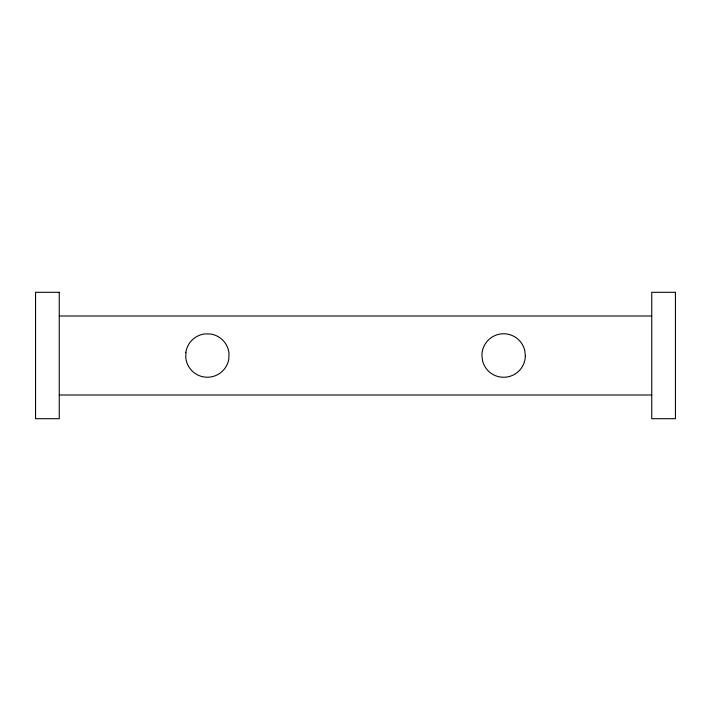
<?xml version="1.0" encoding="UTF-8"?>
<svg xmlns="http://www.w3.org/2000/svg" width="711" height="711" viewBox="0 0 711 711"><rect width="100%" height="100%" fill="white"/><g stroke="black" fill="none" stroke-linecap="round" stroke-linejoin="round"><path stroke-width="1.07" d="M59.253 316.004L651.747 316.004M59.253 394.996L651.747 394.996M185.882 352.318L185.793 357.989A21.721 21.721 0 0 0 228.862 358.682L228.96 353.012A21.721 21.721 0 0 0 210.554 334.01L204.884 333.921A21.721 21.721 0 0 0 185.882 352.318M59.253 292.301L35.55 292.301L35.55 418.699L59.253 418.699L59.253 292.301M675.45 292.301L651.747 292.301L651.747 418.699L675.45 418.699L675.45 292.301M525.349 355.935L524.718 350.301A21.721 21.721 0 0 0 481.907 355.065L482.529 360.699A21.721 21.721 0 0 0 525.349 355.935"/></g></svg>
